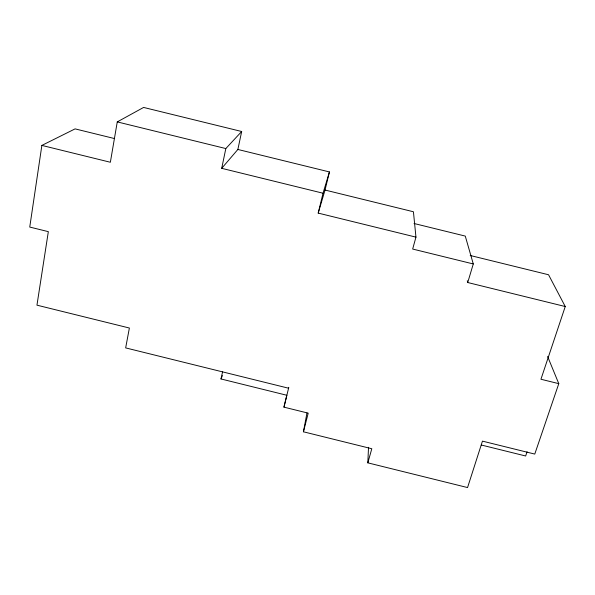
<?xml version="1.0" encoding="UTF-8"?>
<svg xmlns="http://www.w3.org/2000/svg" width="595" height="595" viewBox="0 0 595 595"><rect width="100%" height="100%" fill="white"/><g stroke="black" fill="none" stroke-linecap="round" stroke-linejoin="round"><path stroke-width="0.89" d="M547.601 356.464L558.787 383.656L534.771 454.082L482.448 441.133L467.551 487.565L367.822 462.843L368.513 447.306M114.597 138.583L75.089 128.877L41.866 145.411L29.75 227.067L48.336 231.648L36.957 305.168L129.383 328.024L125.657 347.897L288.627 388.223M237.866 149.464L329.437 171.94L323.026 193.226L221.712 168.326L237.866 149.464L241.674 131.495L143.603 107.435L117.267 121.901L110.358 162.256L41.866 145.411M367.822 462.843L371.808 448.734L303.435 431.791L306.968 412.96M221.712 168.326L225.825 148.557L241.674 131.495M303.435 431.791L308.217 413.153L283.949 407.144L286.835 395.266L220.99 378.963L222.567 371.89M558.787 383.656L540.944 379.246L565.25 306.529L467.73 282.521L473.278 263.957L412.662 249.045L415.957 237.137L318.206 213.099L323.026 193.226M318.206 213.099L325.034 190.043L329.437 171.94M283.949 407.144L288.791 387.345M527.073 451.776L525.653 455.993L481.266 445.001M220.99 378.963L222.396 375.571M117.267 121.901L225.825 148.557M325.034 190.043L413.428 211.761L415.957 237.137M414.046 223.497L465.275 236.089L473.278 263.957M470.206 255.486L548.545 274.756L565.25 306.529M467.276 280.736L467.73 282.521"/></g></svg>
